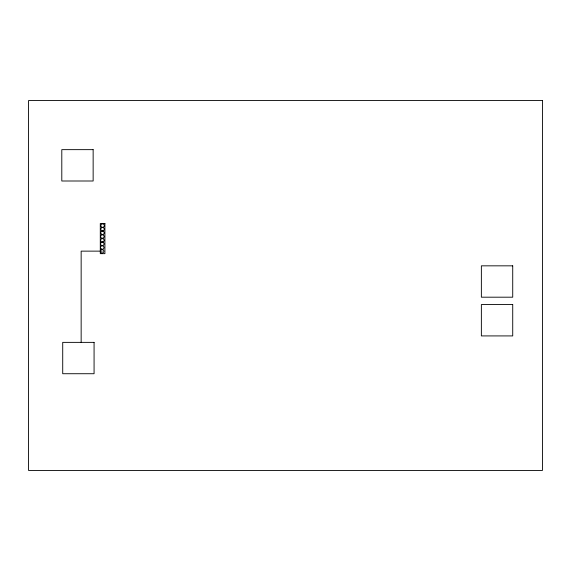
<?xml version="1.0" encoding="UTF-8"?>
<svg xmlns="http://www.w3.org/2000/svg" width="571" height="571" viewBox="0 0 571 571"><rect width="100%" height="100%" fill="white"/><g stroke="black" fill="none" stroke-linecap="round" stroke-linejoin="round"><path stroke-width="0.86" d="M102.402 230.905L102.78 230.884M102.173 245.609L102.552 245.594M102.245 251.133L81.153 251.133L81.153 342.372M100.482 250.819L100.482 251.711A1.727 1.727 0 0 0 102.152 252.996L102.602 252.932A1.727 1.727 0 0 0 102.602 249.598L102.152 249.534A1.727 1.727 0 0 0 100.482 250.819M103.051 227.287L102.602 227.351A1.727 1.727 0 0 1 100.874 225.624A1.727 1.727 0 0 1 102.602 223.889L103.051 223.953A1.727 1.727 0 0 1 103.051 227.287M102.537 227.465L102.088 227.522A1.727 1.727 0 0 0 102.088 230.862L102.98 230.862A1.727 1.727 0 0 0 102.98 227.522L102.537 227.465M102.83 238.228L102.38 238.285A1.727 1.727 0 0 1 100.653 236.558A1.727 1.727 0 0 1 102.38 234.831L102.83 234.888A1.727 1.727 0 0 1 102.83 238.228M102.823 241.997L102.373 242.054A1.727 1.727 0 0 1 100.646 240.327A1.727 1.727 0 0 1 102.373 238.599L102.823 238.657A1.727 1.727 0 0 1 102.823 241.997M102.302 242.168L101.859 242.225A1.727 1.727 0 0 0 101.859 245.566L102.751 245.566A1.727 1.727 0 0 0 102.751 242.225L102.302 242.168M542.45 100.56L28.55 100.56L28.55 470.44L542.45 470.44L542.45 100.56M93.144 149.645L61.796 149.645L61.796 181L93.144 181L93.144 149.645M104.907 223.504L100.289 223.504L100.289 253.66L104.907 253.66L104.907 223.504M512.722 265.836L481.367 265.836L481.367 297.191L512.722 297.191L512.722 265.836M512.722 304.564L481.367 304.564L481.367 335.919L512.722 335.919L512.722 304.564M94.072 342.372L62.717 342.372L62.717 373.727L94.072 373.727L94.072 342.372M101.238 234.074A1.727 1.727 0 0 0 104.129 233.296A1.727 1.727 0 0 0 102.009 231.184A1.727 1.727 0 0 0 101.238 234.074M101.36 249.056A1.727 1.727 0 0 0 103.958 247.557A1.727 1.727 0 0 0 101.36 246.065A1.727 1.727 0 0 0 101.36 249.056"/></g></svg>
